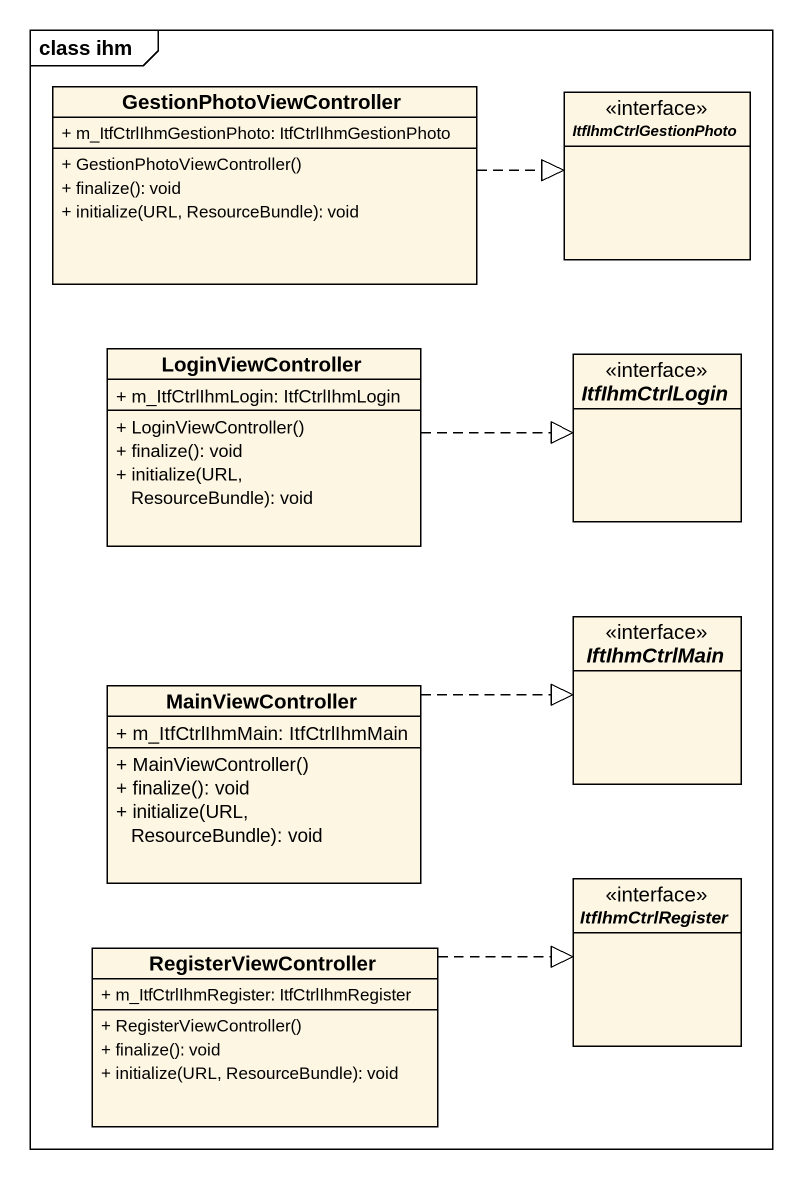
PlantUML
@startuml
mainframe class ihm
hide circle
hide empty members
skinparam classAttributeIconSize 0
class GestionPhotoViewController {
  + m_ItfCtrlIhmGestionPhoto: ItfCtrlIhmGestionPhoto
  + GestionPhotoViewController()
  + finalize(): void
  + initialize(URL, ResourceBundle): void
}
interface ItfIhmCtrlGestionPhoto
class LoginViewController {
  + m_ItfCtrlIhmLogin: ItfCtrlIhmLogin
  + LoginViewController()
  + finalize(): void
  + initialize(URL, ResourceBundle): void
}
interface ItfIhmCtrlLogin <<interface>>
interface IftIhmCtrlMain <<interface>>
class MainViewController {
  + m_ItfCtrlIhmMain: ItfCtrlIhmMain
  + MainViewController()
  + finalize(): void
  + initialize(URL, ResourceBundle): void
}
interface ItfIhmCtrlRegister <<interface>>
class RegisterViewController {
  + m_ItfCtrlIhmRegister: ItfCtrlIhmRegister
  + RegisterViewController()
  + finalize(): void
  + initialize(URL, ResourceBundle): void
}
GestionPhotoViewController .right.|> ItfIhmCtrlGestionPhoto
LoginViewController .right.|> ItfIhmCtrlLogin
MainViewController .right.|> IftIhmCtrlMain
RegisterViewController .right.|> ItfIhmCtrlRegister
@enduml
